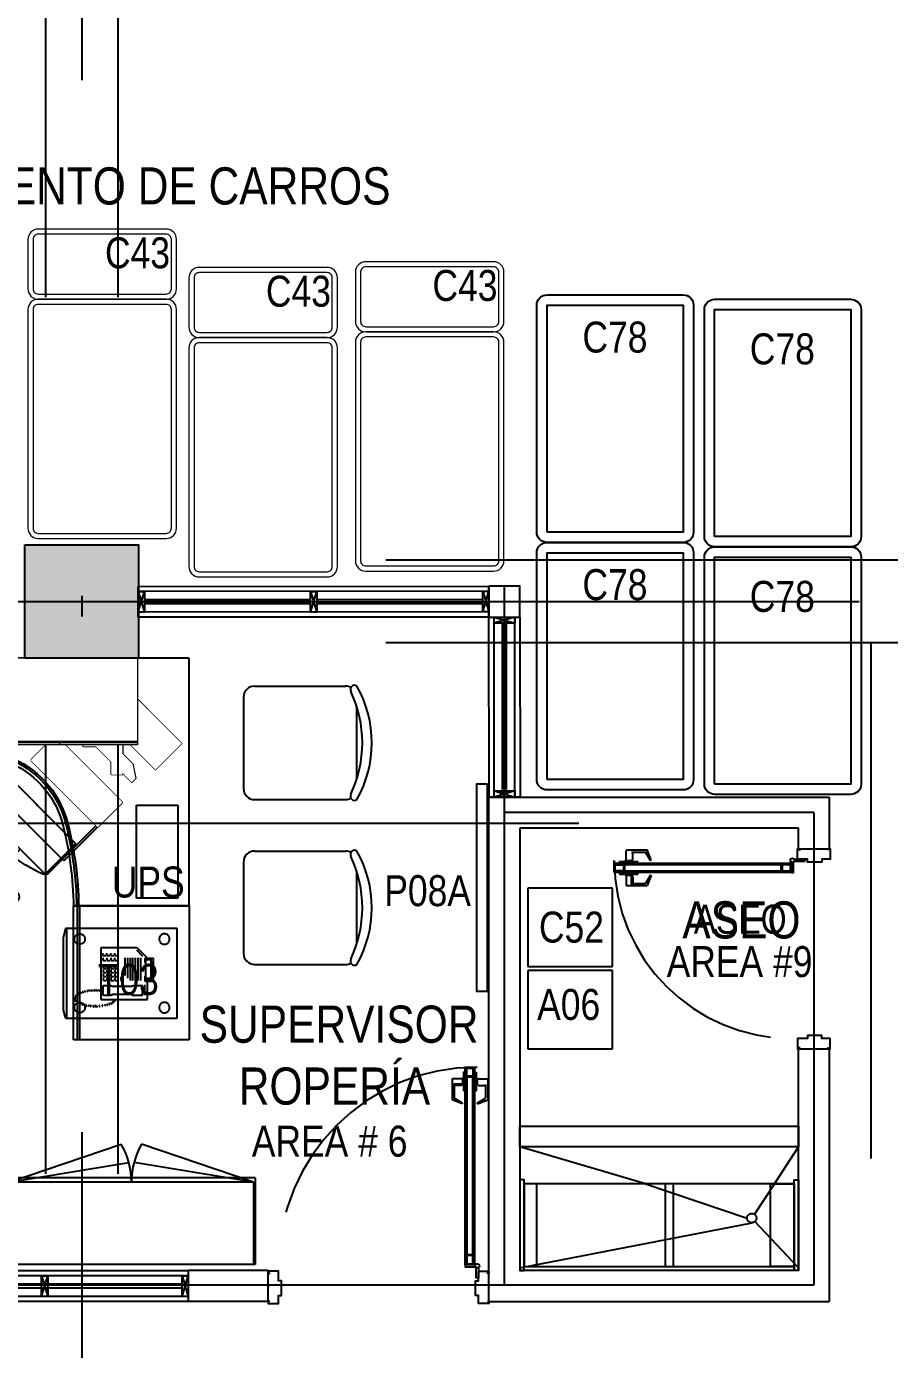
# Model space of a CAD drawing. Extents: x -28 to 131, y -33 to 63.
# Drawn here: x 15.73 to 19.92, y 5.5 to 11.91 of the extents above; entities that cross this region are included whole.
import ezdxf

# ---------------------------------------------------------------- set-up
doc = ezdxf.new("R2010")
doc.units = 0
doc.header["$LTSCALE"] = 10
doc.set_wipeout_variables(frame=1)
doc.header["$PDSIZE"] = 0.1
for name, pattern in [('DASHDOT', [1, 0.5, -0.25, 0, -0.25]), ('DASHDOT2', [12.7, 6.35, -3.175, 0, -3.175]), ('HIDDEN', [0.375, 0.25, -0.125]), ('HIDDEN2', [0.1875, 0.125, -0.0625]), ('PHANTOM2', [1.25, 0.625, -0.125, 0.125, -0.125, 0.125, -0.125])]:
    doc.linetypes.add(name, pattern=pattern)
for name, color, linetype in [('arq-columnas', 6, 'Continuous'), ('arq-ejes', 251, 'DASHDOT2'), ('arq-ejes-principales', 1, 'DASHDOT'), ('arq-equipamiento', 1, 'Continuous'), ('arq-hatch', 252, 'Continuous'), ('arq-indicacion de corte', 5, 'PHANTOM2'), ('arq-mob-equipo', 150, 'Continuous'), ('arq-mobiliario', 1, 'Continuous'), ('arq-pared baja', 240, 'Continuous'), ('arq-pared mamposteria', 4, 'Continuous'), ('arq-proyeccion', 1, 'Continuous'), ('arq-puertas', 1, 'Continuous'), ('arq-san', 1, 'Continuous'), ('arq-telecomunicaciones', 250, 'Continuous'), ('arq-text-aposentos', 3, 'Continuous'), ('arq-text-codigo', 1, 'Continuous'), ('arq-text-equipamento', 2, 'Continuous'), ('arq-text-equipamiento', 2, 'Continuous'), ('arq-text-escaleras', 3, 'Continuous'), ('arq-ventanas', 1, 'Continuous'), ('arq-vigas', 251, 'HIDDEN')]:
    doc.layers.add(name, color=color, linetype=linetype)
doc.layers.add('mv', color=191, linetype='Continuous', plot=False)
doc.styles.add('dape 2', font='ARIALN.TTF')

# ---------------------------------------------------------------- blocks, each defined once
blk = doc.blocks.new('C43')
at = {"color": 0, "lineweight": 0}
for points in [[(0, -0.31, 0.414214), (0.05, -0.36), (1.11, -0.36, 0.414214), (1.16, -0.31), (1.16, 0.31, 0.414214), (1.11, 0.36), (0.05, 0.36, 0.414214), (0, 0.31)], [(0.025, -0.31, 0.414214), (0.05, -0.335), (1.11, -0.335, 0.414214), (1.135, -0.31), (1.135, 0.31, 0.414214), (1.11, 0.335), (0.05, 0.335, 0.414214), (0.025, 0.31)], [(1.16, -0.31, 0.414214), (1.21, -0.36), (1.45, -0.36, 0.414214), (1.5, -0.31), (1.5, 0.31, 0.414214), (1.45, 0.36), (1.21, 0.36, 0.414214), (1.16, 0.31)], [(1.185, -0.31, 0.414214), (1.21, -0.335), (1.45, -0.335, 0.414214), (1.475, -0.31), (1.475, 0.31, 0.414214), (1.45, 0.335), (1.21, 0.335, 0.414214), (1.185, 0.31)]]:
    blk.add_lwpolyline(points, format="xyb", close=True, dxfattribs=at)
blk = doc.blocks.new('C78')
at = {"linetype": 'Continuous'}
blk.add_lwpolyline([(1.2, -0.33, -0.414214), (1.15, -0.38), (0.05, -0.38, -0.414214), (0, -0.33), (0, 0.33, -0.414214), (0.05, 0.38), (1.15, 0.38, -0.414214), (1.2, 0.33)], format="xyb", close=True, dxfattribs=at)
blk.add_lwpolyline([(1.15, -0.33), (0.05, -0.33), (0.05, 0.33), (1.15, 0.33)], close=True, dxfattribs=at)
blk = doc.blocks.new('*U120')
at = {"layer": 'arq-puertas'}
for p, q in [((-0.1225, 1.043), (-0.1225, 0.953)), ((-0.115, 1.043), (-0.1225, 1.043)), ((-0.07, 1.068), (-0.0563, 1.068)), ((-0.07, 1.043), (-0.0625, 1.043)), ((-0.0625, 1.043), (-0.0625, 0.953)), ((-0.179, 1.0055), (-0.179, 0.9085)), ((-0.1275, 1.0105), (-0.174, 1.0105)), ((-0.169, 0.9835), (-0.169, 0.9169)), ((-0.1344, 0.978), (-0.169, 0.978)), ((-0.1275, 0.9855), (-0.167, 0.9855)), ((-0.1344, 0.978), (-0.1275, 0.9855)), ((-0.1275, 1.0155), (-0.1275, 0.9805)), ((-0.1225, 1.0155), (-0.1275, 1.0155)), ((-0.1225, 0.9805), (-0.1275, 0.9805)), ((-0.0625, 1.0155), (-0.0575, 1.0155)), ((-0.0625, 0.9805), (-0.0575, 0.9805)), ((-0.0575, 1.0155), (-0.0575, 0.9805)), ((-0.0575, 1.0105), (-0.011, 1.0105)), ((-0.0506, 0.978), (-0.0575, 0.9855)), ((-0.0506, 0.978), (-0.016, 0.978)), ((-0.016, 0.9835), (-0.016, 0.9169)), ((-0.006, 1.0055), (-0.006, 0.9085)), ((-0.1298, 0.889), (-0.179, 0.9085)), ((-0.128, 0.8924), (-0.169, 0.9169)), ((-0.115, 0.953), (-0.1225, 0.953)), ((-0.07, 0.953), (-0.0625, 0.953)), ((-0.057, 0.8924), (-0.016, 0.9169)), ((-0.0552, 0.889), (-0.006, 0.9085)), ((-0.128, 0.8924), (-0.1298, 0.889)), ((-0.057, 0.8924), (-0.0552, 0.889))]:
    blk.add_line(p, q, dxfattribs=at)
for points in [[(-0.115, 1.068), (-0.07, 1.068), (-0.07, 0.109), (-0.115, 0.109)], [(-0.0775, 1.023), (-0.1075, 1.023), (-0.1075, 1.063), (-0.0775, 1.063)], [(-0.1075, 0.159), (-0.0775, 0.159), (-0.0775, 1.018), (-0.1075, 1.018)], [(-0.0775, 0.154), (-0.1075, 0.154), (-0.1075, 0.114), (-0.0775, 0.114)]]:
    blk.add_lwpolyline(points, close=True, dxfattribs=at)
for points in [[(-1.0627, -0.069), (-1.07, -0.069), (-1.07, -0.079), (-1.02, -0.079), (-1.02, -0.039), (-1.005, -0.039), (-1.005, 0.031), (-1.02, 0.031), (-1.02, 0.079), (-1.07, 0.079), (-1.07, 0.069), (-1.06, 0.069)], [(-0.065, 0.109), (-0.115, 0.109), (-0.115, 0.099), (-0.065, 0.099)], [(-0.0073, -0.069), (0, -0.069), (0, -0.079), (-0.05, -0.079), (-0.05, -0.039), (-0.065, -0.039), (-0.065, 0.031), (-0.05, 0.031), (-0.05, 0.079), (0, 0.079), (0, 0.069), (-0.01, 0.069)], [(-0.0513, 0.0953), (-0.0513, 0.0453), (-0.0613, 0.0453), (-0.0613, 0.0953)]]:
    blk.add_lwpolyline(points, dxfattribs=at)
blk.add_circle((-0.0563, 0.104), 0.01, dxfattribs=at)
at = {"layer": 'arq-puertas', "color": 251, "linetype": 'HIDDEN2'}
blk.add_arc((-0.0563, 0.104), 0.964, 90, 180, dxfattribs=at)
at = {"layer": 'arq-puertas'}
for centre, radius, start, end in [((-0.174, 1.0055), 0.005, 90, 180), ((-0.167, 0.9835), 0.002, 90, 180), ((-0.011, 1.0055), 0.005, 360, 90)]:
    blk.add_arc(centre, radius, start, end, dxfattribs=at)
for p in [(-1.07, 0), (0, 0)]:
    blk.add_point(p, dxfattribs=at)
blk = doc.blocks.new('S09')
for p, q in [((0.2054, 0.2578), (0.2054, 0.3484)), ((0.2183, 0.3475), (0.2054, 0.3475)), ((0.2183, 0.3475), (0.2183, 0.2578)), ((0.4032, 0.2578), (0.03, 0.2578)), ((0.4991, 0.2582), (0.4991, -0.2714)), ((0.52, 0.2582), (0.4991, 0.2582)), ((0, 0.2278), (0, -0.2422)), ((0.4332, -0.2422), (0.4332, 0.2278)), ((0.4477, 0.2311), (0.4477, -0.244)), ((0.55, -0.2422), (0.55, 0.2325)), ((0, 0), (-0.0617, 0)), ((-0.0617, 0), (-0.0617, -0.0144)), ((0.4477, 0.026), (0.4332, 0.026)), ((0.61, 0), (0.55, 0)), ((0.61, -0.0144), (0.61, 0)), ((-0.0617, -0.0144), (0, -0.0144)), ((0.4489, -0.0423), (0.4332, -0.0423)), ((0.55, -0.0144), (0.61, -0.0144)), ((0.03, -0.2722), (0.4032, -0.2722)), ((0.2054, -0.3547), (0.2054, -0.2722)), ((0.2183, -0.2722), (0.2183, -0.3547)), ((0.4991, -0.2714), (0.52, -0.2714)), ((0.2183, -0.3547), (0.2054, -0.3547))]:
    blk.add_line(p, q)
for centre, radius, start, end in [((0.2118, 0.301), 0.0245, 105.24366, 254.75634), ((0.2118, 0.301), 0.0245, 285.24366, 74.75634), ((0.03, 0.2278), 0.03, 90, 180), ((0.4032, 0.2278), 0.03, 0, 90), ((0.4734, 0.2325), 0.0257, 360, 180), ((0.52, 0.2278), 0.0304, 8.80627, 90), ((-0.025, -0.0068), 0.0246, 16.01339, 163.98661), ((0.575, -0.0072), 0.024, 17.42639, 162.57361), ((-0.025, -0.0068), 0.0246, 197.99376, 342.00624), ((0.575, -0.0072), 0.024, 197.42639, 342.57361), ((0.03, -0.2422), 0.03, 180, 270), ((0.4032, -0.2422), 0.03, 270, 360), ((0.4734, -0.244), 0.0257, 180, 0), ((0.52, -0.2422), 0.0292, 270, 0), ((0.2123, -0.3154), 0.0245, 106.3464, 253.6536), ((0.2123, -0.3154), 0.0245, 284.14667, 75.85333)]:
    blk.add_arc(centre, radius, start, end)
blk = doc.blocks.new('S08')
for p, q in [((-0.0541, 0.275), (-0.4959, 0.275)), ((0, -0.2209), (0, 0.2209)), ((-0.55, 0.174), (-0.55, -0.174)), ((-0.0541, -0.275), (-0.4959, -0.275))]:
    blk.add_line(p, q)
for centre, radius, start, end in [((-0.0614, 0), 0.5607, 150.62826, 209.37174), ((-0.5382, 0.2592), 0.0198, 327.97259, 126.69006), ((-0.4959, 0.2209), 0.0541, 90, 117.58444), ((-0.0541, 0.2209), 0.0541, 0, 90), ((0.011, 0), 0.5874, 154.96826, 205.03174), ((-0.5382, -0.2592), 0.0198, 233.30994, 32.02741), ((-0.0541, -0.2209), 0.0541, 270, 0), ((-0.4959, -0.2209), 0.0541, 242.41556, 270), ((-0.4959, -0.2209), 0.0541, 242.41556, 270)]:
    blk.add_arc(centre, radius, start, end)
blk = doc.blocks.new('Telefono')
for p, q in [((0.0392, 0.2259), (-0.0002, 0.2259)), ((-0.0002, 0.2259), (0, 0)), ((0.2498, 0.226), (0.0454, 0.2259)), ((0.0916, 0.214), (0.1056, 0.214)), ((0.0916, 0.214), (0.0916, 0.2)), ((0.0916, 0.1947), (0.1056, 0.1947)), ((0.0916, 0.1947), (0.0916, 0.1807)), ((0.1108, 0.214), (0.1248, 0.214)), ((0.1108, 0.214), (0.1108, 0.2)), ((0.1108, 0.1947), (0.1248, 0.1948)), ((0.1108, 0.1947), (0.1108, 0.1807)), ((0.1301, 0.214), (0.1441, 0.214)), ((0.1301, 0.214), (0.1301, 0.2)), ((0.1301, 0.1948), (0.1441, 0.1948)), ((0.1301, 0.1948), (0.1301, 0.1808)), ((0.1493, 0.214), (0.1615, 0.214)), ((0.1493, 0.214), (0.1493, 0.2)), ((0.1493, 0.1948), (0.1615, 0.1948)), ((0.1493, 0.1948), (0.1493, 0.1808)), ((0.1895, 0.2154), (0.1895, 0.2014)), ((0.1895, 0.2154), (0.2017, 0.2154)), ((0.1895, 0.1962), (0.1896, 0.1822)), ((0.1895, 0.1962), (0.2018, 0.1962)), ((0.2124, 0.2158), (0.2246, 0.2158)), ((0.2124, 0.2158), (0.2124, 0.2018)), ((0.2124, 0.1965), (0.2246, 0.1966)), ((0.2124, 0.1965), (0.2124, 0.1825)), ((0.25, 0.0502), (0.2498, 0.226)), ((0.0234, 0.1698), (0.0186, 0.1771)), ((0.0235, 0.0758), (0.0234, 0.1698)), ((0.0626, 0.1707), (0.0674, 0.1779)), ((0.0627, 0.0767), (0.0626, 0.1707)), ((0.0916, 0.1755), (0.1056, 0.1755)), ((0.0916, 0.1755), (0.0916, 0.1615)), ((0.0916, 0.1562), (0.1056, 0.1562)), ((0.0916, 0.1562), (0.0916, 0.1452)), ((0.1108, 0.1755), (0.1248, 0.1755)), ((0.1108, 0.1755), (0.1109, 0.1615)), ((0.1109, 0.1562), (0.1249, 0.1563)), ((0.1109, 0.1562), (0.1109, 0.1452)), ((0.1301, 0.1755), (0.1441, 0.1755)), ((0.1301, 0.1755), (0.1301, 0.1615)), ((0.1301, 0.1563), (0.1441, 0.1563)), ((0.1301, 0.1563), (0.1301, 0.1453)), ((0.1493, 0.1755), (0.1616, 0.1755)), ((0.1493, 0.1755), (0.1494, 0.1615)), ((0.1494, 0.1563), (0.1616, 0.1563)), ((0.1494, 0.1563), (0.1494, 0.1453)), ((0.1896, 0.1769), (0.1896, 0.1629)), ((0.1896, 0.1769), (0.2018, 0.1769)), ((0.1896, 0.1577), (0.1896, 0.1467)), ((0.1896, 0.1577), (0.2018, 0.1577)), ((0.2124, 0.1773), (0.2247, 0.1773)), ((0.2124, 0.1773), (0.2125, 0.1633)), ((0.2125, 0.158), (0.2247, 0.1581)), ((0.2125, 0.158), (0.2125, 0.1471)), ((0.0235, 0.0758), (0.0187, 0.0686)), ((0.0187, 0.0292), (0.0187, 0.0686)), ((0.0627, 0.0767), (0.0675, 0.0694)), ((0.0675, 0.0694), (0.0673, 0.0292)), ((0.0916, 0.1281), (0.1094, 0.1282)), ((0.0916, 0.1205), (0.0916, 0.1281)), ((0.0916, 0.0831), (0.2011, 0.0832)), ((0.0916, 0.0704), (0.2011, 0.0705)), ((0.1037, 0.0958), (0.2011, 0.0959)), ((0.1164, 0.1085), (0.2011, 0.1086)), ((0, 0), (0.0891, 0.0001)), ((0.02, 0.0127), (0.0716, 0.0127)), ((0.0234, 0.0246), (0.0626, 0.0245)), ((0.0891, 0.0128), (0.0892, -0.0203)), ((0.1124, 0.0128), (0.0891, 0.0128)), ((0.0916, 0.0577), (0.2011, 0.0578)), ((0.0916, 0.045), (0.2011, 0.0451)), ((0.0916, 0.0323), (0.2011, 0.0324)), ((0.0932, -0.0163), (0.0932, 0.0076)), ((0.0932, 0.0076), (0.1937, 0.0076)), ((0.1984, 0.0128), (0.1791, 0.0128)), ((0.1937, 0.0076), (0.1937, -0.0162)), ((0.1984, -0.0202), (0.1984, 0.0128)), ((0.1984, 0.0001), (0.1999, 0.0001)), ((0.25, 0.0502), (0.1999, 0.0001)), ((0.2402, 0.0531), (0.2105, 0.0235)), ((0.0892, -0.0203), (0.0892, -0.0293)), ((0.0892, -0.0293), (0.1984, -0.0292)), ((0.1937, -0.0162), (0.0932, -0.0163)), ((0.186, -0.0202), (0.1034, -0.0202)), ((0.1984, -0.0292), (0.1984, -0.0202))]:
    blk.add_line(p, q)
blk.add_lwpolyline([(0.0186, 0.1771), (0.0186, 0.2102, -0.414214), (0.0232, 0.2149), (0.0627, 0.2157, -0.414214), (0.0674, 0.2111), (0.0674, 0.1779)], format="xyb")
for centre, radius, start, end in [((-0.0221, 0.3256), 0.00311, 315.24167, 170.36169), ((-0.0186, 0.3372), 0.00305, 310.91263, 149.98511), ((-0.0107, 0.3475), 0.00311, 308.77425, 113.77768), ((-0.0034, 0.3511), 0.0031, 286.02046, 116.59036), ((0.005, 0.3517), 0.00312, 274.70446, 63.93358), ((0.0147, 0.3482), 0.00321, 255.46818, 46.18846), ((0.0218, 0.3412), 0.00324, 222.32694, 27.46651), ((0.0254, 0.3333), 0.00333, 251.22593, 23.79756), ((0.0304, 0.3238), 0.0031, 226.19706, 28.98516), ((-0.0333, 0.2613), 0.0033, 345.82767, 194.2538), ((-0.033, 0.2733), 0.00339, 326.72377, 148.15415), ((-0.0325, 0.2825), 0.00377, 336.82589, 130.97816), ((-0.0302, 0.2936), 0.00313, 355.38565, 175.90499), ((-0.0289, 0.3021), 0.00312, 333.72182, 147.99686), ((-0.026, 0.3137), 0.00309, 339.83826, 167.15057), ((0.0336, 0.315), 0.00307, 213.7896, 28.78628), ((0.0365, 0.3054), 0.00312, 224.02105, 26.29241), ((0.0401, 0.2934), 0.00302, 200.40972, 23.24876), ((0.0412, 0.2851), 0.00347, 234.09178, 7.25663), ((0.0428, 0.2758), 0.00309, 212.53791, 355.59765), ((0.0437, 0.2686), 0.0035, 216.3932, 338.86695), ((0.0445, 0.2604), 0.0036, 208.91775, 319.35917), ((-0.0333, 0.2522), 0.00329, 341.49848, 174.41107), ((-0.0334, 0.2433), 0.00284, 357.46087, 201.53261), ((-0.0318, 0.2306), 0.00323, 4.32637, 192.0043), ((-0.0298, 0.2168), 0.00318, 2.88329, 184.8231), ((-0.0275, 0.2044), 0.00295, 14.60007, 194.53133), ((-0.0245, 0.1933), 0.00311, 15.31738, 209.07157), ((0.0411, 0.2181), 0.0029, 171.76284, 339.39694), ((0.0424, 0.2262), 0.00327, 185.5378, 331.29196), ((0.0434, 0.234), 0.0032, 200.36525, 336.24765), ((0.044, 0.2424), 0.00308, 173.43877, 339.407), ((0.0448, 0.2526), 0.00388, 205.60418, 316.16333), ((-0.0212, 0.1831), 0.00337, 24.0992, 212.30808), ((-0.0181, 0.1736), 0.00299, 31.04543, 213.01049), ((-0.0128, 0.1651), 0.00329, 24.42368, 197.17744), ((-0.0061, 0.1609), 0.00326, 43.22961, 267.27514), ((0.0234, 0.0292), 0.00464, 180.04074, 270.04074), ((0.0626, 0.0292), 0.00464, 270.04074, 0.04074)]:
    blk.add_arc(centre, radius, start, end)
blk = doc.blocks.new('P08A')
blk.add_lwpolyline([(1.0037, 0), (1.0037, 0.0522), (0, 0.0522), (0, 0)], close=True)
blk = doc.blocks.new('arturito')
for p, q in [((0, 0.0065), (0.04, 0.0165)), ((0.434, 0), (0, 0)), ((0.394, 0.0165), (0.04, 0.0165)), ((0.434, 0.0065), (0.394, 0.0165))]:
    blk.add_line(p, q)
at = {"linetype": 'HIDDEN2'}
for p, q in [((0, -0.536), (0, 0.0065)), ((0.434, 0.0065), (0.434, -0.536)), ((0.434, -0.536), (0, -0.536))]:
    blk.add_line(p, q, dxfattribs=at)
at = {"linetype": 'HIDDEN2', "extrusion": (0, 0, -1)}
for centre in [(0.0509, -0.0627), (0.3831, -0.0627)]:
    blk.add_ellipse(centre, major_axis=(-0.018, 0.018), ratio=1, start_param=1.570796326794897, end_param=7.853981633974483, dxfattribs=at)
at = {"linetype": 'HIDDEN2'}
for centre in [(0.0509, -0.4733), (0.3831, -0.4733)]:
    blk.add_ellipse(centre, major_axis=(0.018, 0.018), ratio=1, start_param=4.712389, end_param=10.995574, dxfattribs=at)
blk = doc.blocks.new('M-04')
for p, q in [((0, -1.2), (0, 0)), ((0, 0), (1.5, 0)), ((1.5, 0), (1.5, -0.56)), ((0.5434, -0.9045), (0.9324, -0.5156)), ((0.9267, -0.5213), (1.0717, -0.6662)), ((0.9324, -0.5156), (1.0713, -0.6546)), ((1.0717, -0.6733), (0.7011, -1.0438)), ((0.6824, -1.0435), (0.5434, -0.9045)), ((0.6941, -1.0438), (0.5491, -0.8989)), ((0, -1.2), (0.56, -1.2))]:
    blk.add_line(p, q)
at = {"color": 251}
for p, q in [((0.7556, -0.3388), (0.7627, -0.3318)), ((1.0031, -0.5863), (0.7556, -0.3388)), ((1.0101, -0.5792), (0.7627, -0.3318)), ((0.3596, -0.7348), (0.3667, -0.7277)), ((0.3596, -0.7348), (0.6071, -0.9823)), ((0.3667, -0.7277), (0.6142, -0.9752)), ((0.9536, -0.7914), (0.988, -0.8258)), ((0.8192, -0.9257), (0.8536, -0.9601))]:
    blk.add_line(p, q, dxfattribs=at)
at = {"color": 251, "linetype": 'HIDDEN'}
blk.add_line((0.6071, -0.9823), (1.0101, -0.5792), dxfattribs=at)
at = {"color": 251}
for centre, major_axis, start_param, end_param in [((1.0415, -0.9141), (0.3306, 0.3306), 0.282624, 2.12971), ((1.0415, -0.9141), (-0.3236, 0.3236), -1.28997, 0.559107), ((1.4562, 0.0362), (-0.4051, 0.4051), 2.019203, 2.432764), ((1.4562, 0.0362), (-0.4121, 0.4121), 2.017764, 2.431448), ((2.2533, -1.2246), (1.2152, 1.2152), 2.111977, 2.341854), ((2.2533, -1.2246), (1.2081, 1.2081), 2.111925, 2.34177)]:
    blk.add_ellipse(centre, major_axis=major_axis, ratio=1, start_param=start_param, end_param=end_param, dxfattribs=at)
for centre, major_axis, start_param, end_param in [((1.0415, -0.9141), (-0.313, 0.313), -1.292751, 0.559409), ((1.4562, 0.0362), (0.4227, 0.4227), 3.58644, 4.000353), ((0.4197, -0.3919), (0.5056, 0.5056), 4.336708, 5.08807), ((1.0572, -0.6687), (-0.0141, 0.0141), 3.517274, 4.712389), ((1.0681, -0.6698), (-0.00354, 0.00354), 3.141593, 4.712389), ((2.2533, -1.2246), (-1.1975, 1.1975), 0.541048, 0.770846), ((0.6966, -1.0293), (-0.0141, 0.0141), 1.570796, 2.765911), ((0.6976, -1.0403), (0.00354, 0.00354), 3.141593, 4.712389)]:
    blk.add_ellipse(centre, major_axis=major_axis, ratio=1, start_param=start_param, end_param=end_param)
blk.add_point((0.7379, -0.7101), dxfattribs=at)
blk = doc.blocks.new('*U116')
for p, q in [((0.6495, 0), (0, 0)), ((0, 0), (0, -0.56)), ((0.6495, -0.56), (0.6495, 0)), ((0, -0.56), (0.6495, -0.56))]:
    blk.add_line(p, q)
at = {"color": 251}
for p, q in [((0, -0.53), (0.6495, -0.53)), ((0, -0.54), (0.6495, -0.54))]:
    blk.add_line(p, q, dxfattribs=at)
blk = doc.blocks.new('*U109')
at = {"layer": 'arq-mobiliario'}
for p, q in [((-0.1614, 0.1344), (-0.1286, 0.1344)), ((-0.155, 0.144), (-0.1286, 0.144)), ((-0.1486, 0.1536), (-0.1286, 0.1536)), ((-0.1422, 0.1632), (-0.1286, 0.1632)), ((-0.1358, 0.1728), (-0.1286, 0.1728)), ((-0.1636, 0.1248), (-0.1286, 0.1248)), ((-0.1636, 0.1152), (-0.1286, 0.1152)), ((-0.1636, 0.1056), (-0.1286, 0.1056)), ((-0.1636, 0.096), (-0.1286, 0.096)), ((-0.1636, 0.0864), (-0.1286, 0.0864)), ((-0.1636, 0.0768), (-0.1286, 0.0768)), ((-0.1636, 0.0672), (-0.1286, 0.0672)), ((-0.1636, 0.0576), (-0.1286, 0.0576)), ((-0.1636, 0.048), (-0.1286, 0.048)), ((-0.1636, 0.0384), (-0.1286, 0.0384)), ((-0.1636, 0.0288), (-0.1286, 0.0288)), ((-0.1636, 0.0192), (-0.1286, 0.0192)), ((-0.1636, 0.0096), (-0.1286, 0.0096)), ((-0.1636, 0), (-0.1286, 0)), ((-0.1636, -0.0096), (-0.1286, -0.0096)), ((-0.1636, -0.0192), (-0.1286, -0.0192)), ((-0.1636, -0.0288), (-0.1286, -0.0288)), ((-0.1636, -0.0384), (-0.1286, -0.0384)), ((-0.1636, -0.048), (-0.1286, -0.048)), ((-0.1636, -0.0576), (-0.1286, -0.0576)), ((-0.1636, -0.0672), (-0.1286, -0.0672)), ((-0.1636, -0.0768), (-0.1286, -0.0768)), ((-0.1636, -0.0864), (-0.1286, -0.0864)), ((-0.1636, -0.096), (-0.1286, -0.096)), ((-0.1636, -0.1056), (-0.1286, -0.1056)), ((-0.1636, -0.1152), (-0.1286, -0.1152)), ((-0.1636, -0.1248), (-0.1286, -0.1248)), ((-0.1614, -0.1344), (-0.1286, -0.1344)), ((-0.155, -0.144), (-0.1286, -0.144)), ((-0.1486, -0.1536), (-0.1286, -0.1536)), ((-0.1422, -0.1632), (-0.1286, -0.1632)), ((-0.1358, -0.1728), (-0.1286, -0.1728))]:
    blk.add_line(p, q, dxfattribs=at)
for points in [[(-0.4048, -0.23), (-0.2248, -0.23), (-0.2248, 0.23), (-0.4048, 0.23)], [(0.11, 0.145), (0.015, 0.145), (0.015, 0.22), (0.11, 0.22)], [(0.015, 0.145), (0.015, 0.22), (0.11, 0.22), (0.11, 0.145)], [(0.145, 0.145), (0.122, 0.145), (0.122, 0.22), (0.145, 0.22)], [(0.122, 0.145), (0.122, 0.22), (0.145, 0.22), (0.145, 0.145)], [(-0.1261, 0.192), (-0.1261, -0.192), (-0.1011, -0.192), (-0.1011, 0.192)], [(0.0325, 0.095), (0.0325, 0.075), (0.015, 0.075), (0.015, 0.135), (0.0325, 0.135), (0.0325, 0.115), (0.05, 0.115), (0.05, 0.095)], [(0.015, 0.075), (0.015, 0.135), (0.0325, 0.135), (0.0325, 0.115), (0.05, 0.115), (0.05, 0.095), (0.0325, 0.095), (0.0325, 0.075)], [(0.11, 0.075), (0.07, 0.075), (0.07, 0.135), (0.11, 0.135)], [(0.07, 0.075), (0.07, 0.135), (0.11, 0.135), (0.11, 0.075)], [(0.145, 0.075), (0.122, 0.075), (0.122, 0.135), (0.145, 0.135)], [(0.122, 0.075), (0.122, 0.135), (0.145, 0.135), (0.145, 0.075)], [(0.015, -0.22), (0.015, -0.19), (0.0325, -0.19), (0.0325, -0.175), (0.015, -0.175), (0.015, 0.02), (0.0325, 0.02), (0.0325, 0.035), (0.015, 0.035), (0.015, 0.065), (0.11, 0.065), (0.11, -0.22)], [(0.015, -0.22), (0.015, -0.19), (0.0325, -0.19), (0.0325, -0.175), (0.015, -0.175), (0.015, 0.02), (0.0325, 0.02), (0.0325, 0.035), (0.015, 0.035), (0.015, 0.065), (0.11, 0.065), (0.11, -0.22)], [(0.145, -0.01), (0.122, -0.01), (0.122, 0.065), (0.145, 0.065)], [(0.122, -0.01), (0.122, 0.065), (0.145, 0.065), (0.145, -0.01)], [(-0.1961, -0.0325), (-0.1661, -0.0325), (-0.1661, 0.0325), (-0.1961, 0.0325)], [(0.145, -0.0935), (0.122, -0.0935), (0.122, -0.0185), (0.145, -0.0185)], [(0.122, -0.0935), (0.122, -0.0185), (0.145, -0.0185), (0.145, -0.0935)], [(0.145, -0.177), (0.122, -0.177), (0.122, -0.102), (0.145, -0.102)], [(0.122, -0.177), (0.122, -0.102), (0.145, -0.102), (0.145, -0.177)], [(0.145, -0.22), (0.122, -0.22), (0.122, -0.197), (0.145, -0.197)], [(0.122, -0.22), (0.122, -0.197), (0.145, -0.197), (0.145, -0.22)]]:
    blk.add_lwpolyline(points, close=True, dxfattribs=at)
blk.add_lwpolyline([(0.005, -0.23, -0.414214), (0, -0.225), (0, 0.225, -0.414214), (0.005, 0.23), (0.165, 0.23, -0.414214), (0.17, 0.225), (0.17, -0.225, -0.414214), (0.165, -0.23)], format="xyb", close=True, dxfattribs=at)
for points in [[(-0.1261, 0.192), (-0.1661, 0.132), (-0.1661, -0.132), (-0.1261, -0.192)], [(-0.1011, 0.0525), (-0.0575, 0.0961), (-0.0949, 0.1336), (-0.1011, 0.1275)], [(-0.1661, 0.0625), (-0.1961, 0.0325), (-0.1961, -0.0325), (-0.1661, -0.0625)], [(-0.1011, -0.1275), (-0.0949, -0.1336), (-0.0575, -0.0961), (-0.1011, -0.0525)]]:
    blk.add_lwpolyline(points, dxfattribs=at)
for points in [[(-0.2248, -0.23), (-0.4048, -0.23), (-0.4048, 0.23), (-0.2248, 0.23)], [(0.17, 0.23), (0, 0.23), (0, -0.23), (0.17, -0.23)]]:
    blk.add_wipeout(points).dxf.layer = 'arq-mobiliario'
blk.add_wipeout([(-0.1011, -0.192), (-0.1261, -0.192), (-0.1661, -0.132), (-0.1661, -0.0625), (-0.1961, -0.0325), (-0.1961, 0.0325), (-0.1661, 0.0625), (-0.1661, 0.132), (-0.1261, 0.192), (-0.1011, 0.192), (-0.1011, 0.1275), (-0.0949, 0.1336), (-0.0575, 0.0961), (-0.1011, 0.0525), (-0.1011, -0.0525), (-0.0575, -0.0961), (-0.0949, -0.1336), (-0.1011, -0.1275)]).dxf.layer = 'arq-mobiliario'
blk = doc.blocks.new('*U108')
at = {"layer": 'arq-mobiliario', "linetype": 'HIDDEN2'}
blk.add_lwpolyline([(0, 0), (0, -0.2), (-0.45, -0.2), (-0.45, 0)], close=True, dxfattribs=at)
blk = doc.blocks.new('DIV-V')
at = {"layer": 'arq-ventanas', "color": 1}
for p, q in [((0.0299, 0.04), (-0.0001, -0.06)), ((0.0299, -0.06), (-0.0001, 0.04))]:
    blk.add_line(p, q, dxfattribs=at)
blk.add_lwpolyline([(0.0299, 0.04), (0.0299, -0.06), (-0.0001, -0.06), (-0.0001, 0.04)], close=True, dxfattribs=at)
blk = doc.blocks.new('B-01')
for p, q in [((0, -0.42), (0, 0)), ((0, 0), (1.2, 0)), ((1.2, -0.42), (1.2, 0)), ((1.2, -0.42), (1.2, 0)), ((0, -0.42), (1.2, -0.42))]:
    blk.add_line(p, q)
at = {"color": 251, "linetype": 'HIDDEN'}
for p, q in [((0.008, -0.4), (0.008, 0)), ((1.192, 0), (1.192, -0.4)), ((0.008, -0.4), (1.192, -0.4))]:
    blk.add_line(p, q, dxfattribs=at)
at = {"color": 251}
for p, q in [((0.008, -0.4), (0.5875, -0.495)), ((0.008, -0.4), (0.5508, -0.5835)), ((1.192, -0.4), (0.6125, -0.495)), ((1.192, -0.4), (0.6492, -0.5835))]:
    blk.add_line(p, q, dxfattribs=at)
for centre, start_param, end_param in [((0.233, -0.4), 4.974188, 5.497787), ((0.967, -0.4), 2.356194, 2.879793)]:
    blk.add_ellipse(centre, major_axis=(0.2595, 0.2595), ratio=1, start_param=start_param, end_param=end_param, dxfattribs=at)
blk = doc.blocks.new('*U128')
for p, q in [((-0.179, 0.9054), (-0.179, 0.8084)), ((-0.1275, 0.9104), (-0.174, 0.9104)), ((-0.1275, 0.9154), (-0.1275, 0.8804)), ((-0.1225, 0.9154), (-0.1275, 0.9154)), ((-0.1225, 0.9429), (-0.1225, 0.8529)), ((-0.115, 0.9429), (-0.1225, 0.9429)), ((-0.07, 0.9429), (-0.0625, 0.9429)), ((-0.0625, 0.9429), (-0.0625, 0.8529)), ((-0.0625, 0.9154), (-0.0575, 0.9154)), ((-0.0575, 0.9154), (-0.0575, 0.8804)), ((-0.0575, 0.9104), (-0.011, 0.9104)), ((-0.006, 0.9054), (-0.006, 0.8084)), ((-0.169, 0.8834), (-0.169, 0.8168)), ((-0.1344, 0.8779), (-0.169, 0.8779)), ((-0.1275, 0.8854), (-0.167, 0.8854)), ((-0.1344, 0.8779), (-0.1275, 0.8854)), ((-0.1225, 0.8804), (-0.1275, 0.8804)), ((-0.115, 0.8529), (-0.1225, 0.8529)), ((-0.07, 0.8529), (-0.0625, 0.8529)), ((-0.0625, 0.8804), (-0.0575, 0.8804)), ((-0.0506, 0.8779), (-0.0575, 0.8854)), ((-0.0506, 0.8779), (-0.016, 0.8779)), ((-0.016, 0.8834), (-0.016, 0.8168)), ((-0.1298, 0.7889), (-0.179, 0.8084)), ((-0.128, 0.7923), (-0.169, 0.8168)), ((-0.128, 0.7923), (-0.1298, 0.7889)), ((-0.057, 0.7923), (-0.016, 0.8168)), ((-0.057, 0.7923), (-0.0552, 0.7889)), ((-0.0552, 0.7889), (-0.006, 0.8084))]:
    blk.add_line(p, q)
for points in [[(-0.115, 0.9679), (-0.07, 0.9679), (-0.07, 0.109), (-0.115, 0.109)], [(-0.0775, 0.9229), (-0.1075, 0.9229), (-0.1075, 0.9629), (-0.0775, 0.9629)], [(-0.1075, 0.159), (-0.0775, 0.159), (-0.0775, 0.9179), (-0.1075, 0.9179)], [(-0.0775, 0.154), (-0.1075, 0.154), (-0.1075, 0.114), (-0.0775, 0.114)]]:
    blk.add_lwpolyline(points, close=True)
for points in [[(-0.9627, -0.069), (-0.97, -0.069), (-0.97, -0.079), (-0.92, -0.079), (-0.92, -0.039), (-0.905, -0.039), (-0.905, 0.031), (-0.92, 0.031), (-0.92, 0.079), (-0.97, 0.079), (-0.97, 0.069), (-0.96, 0.069)], [(-0.065, 0.109), (-0.115, 0.109), (-0.115, 0.099), (-0.065, 0.099)], [(-0.0073, -0.069), (0, -0.069), (0, -0.079), (-0.05, -0.079), (-0.05, -0.039), (-0.065, -0.039), (-0.065, 0.031), (-0.05, 0.031), (-0.05, 0.079), (0, 0.079), (0, 0.069), (-0.01, 0.069)], [(-0.0513, 0.0953), (-0.0513, 0.0453), (-0.0613, 0.0453), (-0.0613, 0.0953)]]:
    blk.add_lwpolyline(points)
blk.add_circle((-0.0563, 0.104), 0.01)
at = {"color": 251, "linetype": 'HIDDEN2'}
blk.add_arc((-0.0563, 0.104), 0.864, 90, 180, dxfattribs=at)
for centre, radius, start, end in [((-0.174, 0.9054), 0.005, 90, 180), ((-0.011, 0.9054), 0.005, 360, 90), ((-0.167, 0.8834), 0.002, 90, 180)]:
    blk.add_arc(centre, radius, start, end)
at = {"layer": 'arq-puertas'}
blk.add_point((0, 0), dxfattribs=at)
at = {"layer": 'mv'}
blk.add_line((-0.07, 0.968), (-0.0563, 0.968), dxfattribs=at)
for p in [(-0.97, 0), (0, 0), (0, 0), (0, 0), (0, 0), (0, 0), (0, 0), (0, 0), (0, 0)]:
    blk.add_point(p, dxfattribs=at)
blk = doc.blocks.new('A01')
at = {"color": 251, "linetype": 'Continuous', "lineweight": 5}
for p, q in [((13.77, -9.04), (13.77, -9.08)), ((13.77, -9.05), (13.87, -9.05)), ((13.77, -9.08), (13.87, -9.08))]:
    blk.add_line(p, q, dxfattribs=at)
blk.add_wipeout([(0, 0), (15.12, 0), (15.12, -8.39), (0, -8.39)])
at = {"lineweight": 15}
for p, q in [((0, 0), (0, -8.07)), ((0, 0), (15.12, 0)), ((15.12, 0), (15.12, -8.07)), ((2.4, -8.07), (7.56, -8.07)), ((12.73, -8.07), (15.12, -8.07))]:
    blk.add_line(p, q, dxfattribs=at)
at = {"linetype": 'Continuous', "lineweight": 5}
for p, q in [((0, -8.07), (15.12, -8.07)), ((0, -8.07), (0, -8.39)), ((0, -8.39), (15.12, -8.39)), ((7.56, -8.07), (7.56, -8.39)), ((15.12, -8.07), (15.12, -8.39))]:
    blk.add_line(p, q, dxfattribs=at)
at = {"color": 251, "linetype": 'Continuous', "lineweight": 5}
for p, q in [((0, -8.19), (15.12, -8.19)), ((13.62, -8.39), (13.62, -8.41)), ((13.62, -8.39), (14.02, -8.39)), ((13.62, -8.41), (14.02, -8.41)), ((13.77, -8.59), (13.87, -8.59)), ((13.77, -8.59), (13.77, -9.08)), ((13.77, -8.62), (13.87, -8.62)), ((13.77, -8.69), (13.87, -8.69)), ((13.8, -8.41), (13.8, -8.59)), ((13.84, -8.41), (13.84, -8.59)), ((13.87, -8.59), (13.87, -9.08)), ((14.02, -8.39), (14.02, -8.41)), ((13.77, -8.98), (13.87, -8.98))]:
    blk.add_line(p, q, dxfattribs=at)

msp = doc.modelspace()

# ---------------------------------------------------------------- linework, layer by layer
at = {"layer": 'arq-ejes', "linetype": 'DASHDOT'}
for p, q in [((18.049, 5.8103), (18.049, 9.1992)), ((19.549, 8.1014), (18.049, 8.1014)), ((19.549, 8.1014), (19.549, 5.8103)), ((19.549, 5.8103), (6.4952, 5.8103))]:
    msp.add_line(p, q, dxfattribs=at)
at = {"layer": 'arq-ejes-principales'}
msp.add_line((-5.4309, 9.125), (60.0081, 9.125), dxfattribs=at)
at = {"layer": 'arq-equipamiento', "linetype": 'HIDDEN2'}
for points in [[(18.1625, 7.7351), (18.1625, 7.3551), (18.5725, 7.3551), (18.5725, 7.7351)], [(18.1625, 7.3365), (18.1625, 6.9565), (18.5725, 6.9565), (18.5725, 7.3365)]]:
    msp.add_lwpolyline(points, close=True, dxfattribs=at)
at = {"layer": 'arq-hatch'}
msp.add_solid([(15.725, 9.4), (16.275, 9.4), (15.725, 8.85), (16.275, 8.85)], dxfattribs=at)
at = {"layer": 'arq-pared baja', "color": 1}
msp.add_lwpolyline([(18.124, 6.5812), (19.474, 6.5812), (19.474, 6.4813), (18.124, 6.4813)], close=True, dxfattribs=at)
at = {"layer": 'arq-pared mamposteria'}
for p, q in [((17.974, 9.0492), (17.974, 9.1992)), ((18.124, 9.1992), (18.124, 9.1992)), ((17.974, 9.0492), (18.124, 9.0492)), ((17.974, 8.1764), (19.624, 8.1764)), ((17.974, 5.7313), (17.974, 8.1764)), ((17.9748, 8.1764), (18.1248, 8.1764)), ((19.624, 8.1764), (19.624, 7.9264)), ((19.474, 8.0264), (18.124, 8.0264)), ((19.474, 7.9264), (19.474, 8.0264)), ((19.474, 7.9264), (19.624, 7.9264)), ((19.474, 6.9564), (19.624, 6.9564)), ((19.624, 6.9564), (19.624, 5.7313)), ((16.904, 5.8813), (16.5163, 5.8813)), ((16.5163, 5.8813), (16.5163, 5.7313)), ((16.904, 5.7313), (16.904, 5.8813)), ((16.904, 5.7313), (16.5163, 5.7313)), ((17.974, 5.7313), (19.624, 5.7313))]:
    msp.add_line(p, q, dxfattribs=at)
msp.add_lwpolyline([(18.124, 9.0492), (18.124, 9.1992), (17.974, 9.1992)], dxfattribs=at)
at = {"layer": 'arq-ventanas', "color": 251}
for p, q in [((17.974, 9.1742), (16.2741, 9.1734)), ((17.109, 9.1334), (16.3041, 9.1334)), ((17.109, 9.1134), (16.3041, 9.1134)), ((17.944, 9.1342), (17.139, 9.1334)), ((17.944, 9.1142), (17.139, 9.1134)), ((17.974, 9.0742), (16.2741, 9.0734)), ((17.9998, 8.1764), (17.999, 9.0492)), ((18.0998, 8.1764), (18.099, 9.0492)), ((18.039, 8.2143), (18.039, 9.0192)), ((18.059, 8.2143), (18.059, 9.0192)), ((16.5163, 5.8563), (15.124, 5.8563)), ((16.4863, 5.8163), (15.154, 5.8163)), ((16.4863, 5.7963), (15.154, 5.7963)), ((16.5163, 5.7563), (15.124, 5.7563))]:
    msp.add_line(p, q, dxfattribs=at)
at = {"layer": 'arq-ventanas'}
for p, q in [((18.0398, 8.2064), (18.039, 8.1843)), ((18.0598, 8.2064), (18.059, 8.1843))]:
    msp.add_line(p, q, dxfattribs=at)
at = {"layer": 'arq-ventanas', "color": 1}
for points in [[(16.2741, 9.1984), (17.974, 9.1992), (17.974, 9.0492), (16.2741, 9.0484)], [(18.124, 9.0492), (18.1248, 8.1764), (17.9748, 8.1764), (17.974, 9.0492)], [(15.124, 5.8813), (16.5163, 5.8813), (16.5163, 5.7313), (15.124, 5.7313)]]:
    msp.add_lwpolyline(points, close=True, dxfattribs=at)
at = {"layer": 'arq-vigas'}
for p, q in [((15.825, 16.85), (15.825, 9.4)), ((16.175, 16.85), (16.175, 9.4)), ((23.725, 9.325), (16.275, 9.325)), ((23.725, 8.925), (16.275, 8.925)), ((19.825, 8.925), (19.825, 4.4562))]:
    msp.add_line(p, q, dxfattribs=at)

# ---------------------------------------------------------------- block references
at = {"layer": 'arq-equipamiento'}
for name, p, rotation in [('C43', (16.0996, 9.4303), 90), ('C43', (16.8797, 9.2443), 90), ('C43', (17.6868, 9.2721), 90), ('C78', (18.5856, 10.6114), 269.9999999909157), ('C78', (19.3981, 10.5899), 269.9999999909157), ('C78', (18.5856, 9.4114), 269.9999999909157), ('C78', (19.3981, 9.3899), 269.9999999909157), ('P08A', (17.9665, 7.2365), 90)]:
    msp.add_blockref(name, p, dxfattribs=dict(at, rotation=rotation))
at = {"layer": 'arq-mobiliario', "xscale": -1}
msp.add_blockref('M-04', (16.5202, 8.85), dxfattribs=at)
at = {"layer": 'arq-mobiliario', "rotation": 180}
for name, p in [('S08', (16.7841, 8.4397)), ('S08', (16.7841, 7.6402)), ('B-01', (16.8412, 5.9105))]:
    msp.add_blockref(name, p, dxfattribs=at)
at = {"layer": 'arq-mobiliario', "xscale": -1}
for name, p, rotation in [('*U116', (16.5202, 7.0005), 270), ('arturito', (15.9276, 7.5395), 90)]:
    msp.add_blockref(name, p, dxfattribs=dict(at, rotation=rotation))
at = {"layer": 'arq-puertas', "rotation": 90}
msp.add_blockref('*U128', (19.549, 7.9264), dxfattribs=at)
at = {"layer": 'arq-puertas'}
msp.add_blockref('*U120', (17.974, 5.8003), dxfattribs=at)
at = {"layer": 'arq-telecomunicaciones', "rotation": 90}
msp.add_blockref('Telefono', (16.319, 7.1958), dxfattribs=at)
at = {"layer": 'arq-ventanas'}
for p, rotation in [((16.304, 9.1134), 179.9993686240271), ((17.139, 9.1134), 179.9993686240271), ((17.974, 9.1142), 179.9993686240271), ((18.039, 9.0193), 89.99936862402699), ((18.0398, 8.1764), 89.99936862402699), ((15.8351, 5.7963), 179.9993686240272), ((16.5162, 5.7963), 179.9993686240272)]:
    msp.add_blockref('DIV-V', p, dxfattribs=dict(at, rotation=rotation))

# ---------------------------------------------------------------- texts
at = {"layer": 'arq-text-aposentos', "char_height": 0.18, "style": 'dape 2'}
for s, insert, width, attachment_point in [('ESTACIONAMIENTO DE CARROS', (14.221, 11.2295), 3.5163, 1), ('ASEO', (18.9114, 7.4888), 4.624674, 7), ('\\pi1.6092; SUPERVISOR \\P\\pi1.856;ROPERÍA', (14.9052, 6.6834), 4.624674, 7)]:
    msp.add_mtext(s, dxfattribs=dict(at, insert=insert, width=width, attachment_point=attachment_point))
at = {"layer": 'arq-text-codigo', "style": 'dape 2'}
for s, p in [('AREA #9', (18.8356, 7.3043)), ('AREA # 6', (16.8246, 6.4338))]:
    msp.add_text(s, height=0.15, dxfattribs=at).set_placement(p)
at = {"layer": 'arq-text-equipamento', "style": 'dape 2'}
for s, p in [('UPS', (16.1461, 7.69)), ('T03', (16.0777, 7.218))]:
    msp.add_text(s, height=0.15, dxfattribs=at).set_placement(p)
at = {"layer": 'arq-text-equipamento', "insert": (17.4667, 7.6461), "char_height": 0.15, "width": 0.023675, "attachment_point": 7, "style": 'dape 2'}
msp.add_mtext('P08A', dxfattribs=at)
at = {"layer": 'arq-text-equipamiento', "color": 2, "char_height": 0.15, "width": 0.44803, "attachment_point": 1, "style": 'dape 2'}
for s, insert in [('C43', (16.113, 10.8902)), ('C43', (17.7002, 10.7319)), ('C43', (16.8931, 10.7041)), ('C78', (18.4273, 10.4817)), ('C78', (19.2386, 10.4246)), ('C78', (18.4273, 9.2817)), ('C78', (19.2386, 9.2246))]:
    msp.add_mtext(s, dxfattribs=dict(at, insert=insert))
at = {"layer": 'arq-text-equipamiento', "char_height": 0.15, "width": 1.30113, "style": 'dape 2'}
for s, insert, attachment_point in [('C52', (18.2165, 7.6216), 1), ('A06', (18.5133, 7.2465), 3)]:
    msp.add_mtext(s, dxfattribs=dict(at, insert=insert, attachment_point=attachment_point))
at = {"layer": 'arq-text-escaleras', "insert": (19.4171, 7.6556), "char_height": 0.14144, "width": 0.746742, "attachment_point": 3, "style": 'dape 2'}
msp.add_mtext('ASEO', dxfattribs=at)

# ---------------------------------------------------------------- wipeouts: each hides what was drawn before it
msp.add_wipeout([(19.474, 5.8815), (19.474, 6.3215), (19.454, 6.3215), (19.454, 6.3015), (18.144, 6.3013), (18.144, 6.3213), (18.124, 6.3213), (18.124, 5.8813)]).dxf.layer = 'arq-mobiliario'

# ---------------------------------------------------------------- next in the draw order: linework, layer by layer
at = {"layer": 'arq-mobiliario'}
for points in [[(18.124, 6.3213), (18.124, 5.8813), (18.144, 5.8813), (18.144, 6.3213)], [(18.144, 6.3013), (18.144, 5.9013), (19.454, 5.9015), (19.454, 6.3015)], [(19.474, 6.3215), (19.474, 5.8815), (19.454, 5.8815), (19.454, 6.3215)], [(19.454, 5.9015), (19.454, 5.8815), (18.144, 5.8813), (18.144, 5.9013)]]:
    msp.add_lwpolyline(points, close=True, dxfattribs=at)
at = {"layer": 'arq-mobiliario', "color": 8, "linetype": 'HIDDEN'}
for points in [[(18.144, 6.3013), (18.144, 5.9013), (18.206, 5.9013), (18.206, 6.3013)], [(18.829, 6.3014), (18.829, 5.9014), (18.869, 5.9014), (18.869, 6.3014)], [(19.454, 6.3015), (19.454, 5.9015), (19.339, 5.9015), (19.339, 6.3015)]]:
    msp.add_lwpolyline(points, close=True, dxfattribs=at)
at = {"layer": 'arq-pared mamposteria'}
for p, q in [((18.124, 8.0264), (18.124, 5.8813)), ((19.474, 5.8813), (19.474, 6.9564)), ((19.474, 5.8813), (18.124, 5.8813))]:
    msp.add_line(p, q, dxfattribs=at)
at = {"layer": 'arq-proyeccion', "color": 251, "linetype": 'HIDDEN', "ltscale": 0.5}
for p, q in [((18.7323, 6.3014), (19.2254, 6.1361)), ((19.3582, 6.3015), (19.2605, 6.1549)), ((18.124, 5.8943), (19.2494, 6.1135)), ((19.474, 5.8943), (19.2627, 6.1189))]:
    msp.add_line(p, q, dxfattribs=at)
msp.add_circle((19.2479, 6.1361), 0.0226, dxfattribs=at)
at = {"layer": 'arq-san'}
for p, q in [((18.7323, 6.3014), (18.124, 6.4813)), ((19.3582, 6.3014), (19.474, 6.4813))]:
    msp.add_line(p, q, dxfattribs=at)

# ---------------------------------------------------------------- next in the draw order: block references
at = {"layer": 'arq-mob-equipo', "xscale": -0.9999999999999998, "rotation": 45.00000000000009}
msp.add_blockref('*U109', (16.0355, 8.3135), dxfattribs=at)

# ---------------------------------------------------------------- next in the draw order: linework, layer by layer
at = {"layer": 'arq-indicacion de corte', "ltscale": 3}
msp.add_line((-7.8406, 8.05), (63.8, 8.05), dxfattribs=at)
at = {"layer": 'arq-vigas'}
for p, q in [((15.825, 8.85), (15.825, 1.25)), ((16.175, 8.85), (16.175, 1.25))]:
    msp.add_line(p, q, dxfattribs=at)

# ---------------------------------------------------------------- next in the draw order: block references
at = {"layer": 'arq-mob-equipo', "rotation": 90}
msp.add_blockref('*U108', (16.2658, 8.1374), dxfattribs=at)
at = {"layer": 'arq-mobiliario', "xscale": -1, "rotation": 44.99999999998196}
msp.add_blockref('S09', (15.5175, 7.8853), dxfattribs=at)

# ---------------------------------------------------------------- next in the draw order: block references
at = {"layer": 'arq-mobiliario', "xscale": -0.04999999999999716, "yscale": 0.04999999999999716, "zscale": 0.05}
msp.add_blockref('A01', (16.2698, 8.85), dxfattribs=at)

# ---------------------------------------------------------------- next in the draw order: linework, layer by layer
at = {"layer": 'arq-columnas'}
msp.add_lwpolyline([(15.725, 9.4), (16.275, 9.4), (16.275, 8.85), (15.725, 8.85)], close=True, dxfattribs=at)
at = {"layer": 'arq-ejes-principales'}
msp.add_line((16, 36.8518), (16, -2.7401), dxfattribs=at)

doc.saveas('drawing.dxf')
